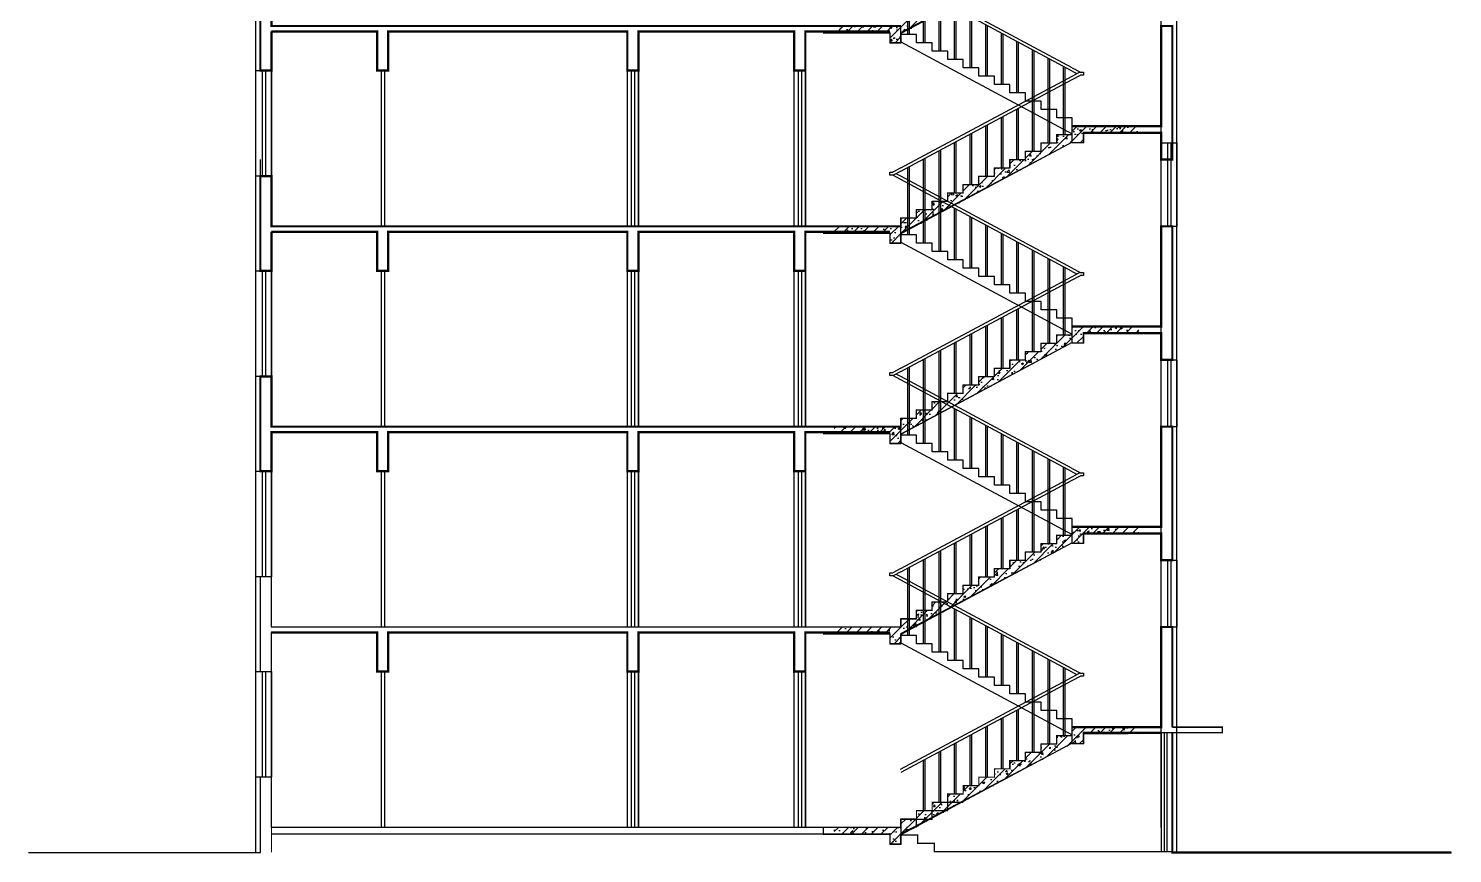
# Model space of a CAD drawing. Extents: x 39238 to 748440, y -374049 to 522939.
# Drawn here: x 600636 to 626244, y 220626 to 235451 of the extents above; entities that cross this region are included whole.
import ezdxf

# ---------------------------------------------------------------- set-up
doc = ezdxf.new("R2010")
doc.units = 0
doc.header["$LTSCALE"] = 1000
doc.header["$MEASUREMENT"] = 0
for name, color, linetype in [('PUB_HATCH', 8, 'Continuous'), ('S_E_STAIR', 4, 'Continuous'), ('S_STAIR', 2, 'Continuous')]:
    doc.layers.add(name, color=color, linetype=linetype)
pattern_1 = [(45, (613318.35, 175901.31), (-88.38835, 88.38835), []), (50, (613318.35, 175901.31), (358.6301, -31.376), [37.5, -412.5]), (355, (613318.35, 175901.3), (-69.3757, 376.096), [30, -330]), (100.4514, (613348.23, 175898.7), (289.2547, 344.7198), [31.87, -350.571]), (46.1842, (613318.35, 176001.3), (533.6205, -82.7595), [56.25, -618.75]), (96.6356, (613362.8, 175994.4), (467.3314, 487.059), [47.805, -525.8565]), (351.1842, (613318.35, 176001.3), (467.331, 487.0593), [45, -495]), (21, (613368.35, 175976.31), (298.4535, -201.3094), [37.5, -412.5]), (326, (613368.35, 175976.3), (121.6577, 362.575), [30, -330]), (71.4514, (613393.22, 175959.54), (420.1113, 161.2652), [31.87, -350.571]), (37.5, (613318.35, 175901.31), (6.07993, 166.44693), [0, -326, 0, -335, 0, -331.25]), (7.5, (613318.35, 175901.31), (131.53477, 197.20586), [0, -191, 0, -318.5, 0, -126.25]), (327.5, (613206.85, 175901.31), (266.91122, -11.27744), [0, -125, 0, -390, 0, -517.5]), (317.5, (613156.85, 175901.31), (291.5931, 50.0525), [0, -162.5, 0, -259, 0, -367.5])]

msp = doc.modelspace()

# ---------------------------------------------------------------- hatches: boundary and pattern name
at = {"layer": 'PUB_HATCH'}
h = msp.add_hatch(dxfattribs=at)
h.set_pattern_fill('钢筋混凝土', color=256, scale=50, style=0)
h.set_pattern_definition(pattern_1)
h.paths.add_polyline_path([(616326, 235496), (616326, 235646), (616606, 235646), (616606, 235796), (616886, 235796), (616886, 235946), (617166, 235946), (617166, 236096), (617446, 236096), (617446, 236246), (617726, 236246), (617726, 236396), (618006, 236396), (618006, 236546), (618286, 236546), (618286, 236696), (618566, 236696), (618566, 236846), (618846, 236846), (618846, 236996), (619126, 236996), (619126, 237146), (619406, 237146), (619406, 237176), (619406, 237010), (616326, 235360)])
h = msp.add_hatch(dxfattribs=at)
h.set_pattern_fill('钢筋混凝土', color=256, scale=50, style=0)
h.set_pattern_definition(pattern_1)
h.paths.add_polyline_path([(616326, 235496), (615126, 235496), (615126, 235376), (616126, 235376), (616126, 235196), (616326, 235196)])
h = msp.add_hatch(dxfattribs=at)
h.set_pattern_fill('钢筋混凝土', color=256, scale=50, style=0)
h.set_pattern_definition(pattern_1)
h.paths.add_polyline_path([(616326, 235496), (615126, 235496), (615126, 235376), (616126, 235376), (616126, 235196), (616326, 235196)])
h = msp.add_hatch(dxfattribs=at)
h.set_pattern_fill('钢筋混凝土', color=256, scale=50, style=0)
h.set_pattern_definition(pattern_1)
h.paths.add_polyline_path([(616326, 231896), (616326, 232046), (616606, 232046), (616606, 232196), (616886, 232196), (616886, 232346), (617166, 232346), (617166, 232496), (617446, 232496), (617446, 232646), (617726, 232646), (617726, 232796), (618006, 232796), (618006, 232946), (618286, 232946), (618286, 233096), (618566, 233096), (618566, 233246), (618846, 233246), (618846, 233396), (619126, 233396), (619126, 233546), (619406, 233546), (619406, 233576), (619406, 233410), (616326, 231760)])
h = msp.add_hatch(dxfattribs=at)
h.set_pattern_fill('钢筋混凝土', color=256, scale=50, style=0)
h.set_pattern_definition(pattern_1)
h.paths.add_polyline_path([(619406, 233696), (620606, 233696), (620606, 233576), (619606, 233576), (619606, 233396), (619406, 233396)])
h = msp.add_hatch(dxfattribs=at)
h.set_pattern_fill('钢筋混凝土', color=256, scale=50, style=0)
h.set_pattern_definition(pattern_1)
h.paths.add_polyline_path([(619406, 233696), (620606, 233696), (620606, 233576), (619606, 233576), (619606, 233396), (619406, 233396)])
h = msp.add_hatch(dxfattribs=at)
h.set_pattern_fill('钢筋混凝土', color=256, scale=50, style=0)
h.set_pattern_definition(pattern_1)
h.paths.add_polyline_path([(616326, 231896), (615126, 231896), (615126, 231776), (616126, 231776), (616126, 231596), (616326, 231596)])
h = msp.add_hatch(dxfattribs=at)
h.set_pattern_fill('钢筋混凝土', color=256, scale=50, style=0)
h.set_pattern_definition(pattern_1)
h.paths.add_polyline_path([(616326, 231896), (615126, 231896), (615126, 231776), (616126, 231776), (616126, 231596), (616326, 231596)])
h = msp.add_hatch(dxfattribs=at)
h.set_pattern_fill('钢筋混凝土', color=256, scale=50, style=0)
h.set_pattern_definition(pattern_1)
h.paths.add_polyline_path([(616326, 228296), (616326, 228446), (616606, 228446), (616606, 228596), (616886, 228596), (616886, 228746), (617166, 228746), (617166, 228896), (617446, 228896), (617446, 229046), (617726, 229046), (617726, 229196), (618006, 229196), (618006, 229346), (618286, 229346), (618286, 229496), (618566, 229496), (618566, 229646), (618846, 229646), (618846, 229796), (619126, 229796), (619126, 229946), (619406, 229946), (619406, 229976), (619406, 229810), (616326, 228160)])
h = msp.add_hatch(dxfattribs=at)
h.set_pattern_fill('钢筋混凝土', color=256, scale=50, style=0)
h.set_pattern_definition(pattern_1)
h.paths.add_polyline_path([(619406, 230096), (620606, 230096), (620606, 229976), (619606, 229976), (619606, 229796), (619406, 229796)])
h = msp.add_hatch(dxfattribs=at)
h.set_pattern_fill('钢筋混凝土', color=256, scale=50, style=0)
h.set_pattern_definition(pattern_1)
h.paths.add_polyline_path([(619406, 230096), (620606, 230096), (620606, 229976), (619606, 229976), (619606, 229796), (619406, 229796)])
h = msp.add_hatch(dxfattribs=at)
h.set_pattern_fill('钢筋混凝土', color=256, scale=50, style=0)
h.set_pattern_definition(pattern_1)
h.paths.add_polyline_path([(616326, 228296), (615126, 228296), (615126, 228176), (616126, 228176), (616126, 227996), (616326, 227996)])
h = msp.add_hatch(dxfattribs=at)
h.set_pattern_fill('钢筋混凝土', color=256, scale=50, style=0)
h.set_pattern_definition(pattern_1)
h.paths.add_polyline_path([(616326, 228296), (615126, 228296), (615126, 228176), (616126, 228176), (616126, 227996), (616326, 227996)])
h = msp.add_hatch(dxfattribs=at)
h.set_pattern_fill('钢筋混凝土', color=256, scale=50, style=0)
h.set_pattern_definition(pattern_1)
h.paths.add_polyline_path([(616326, 224696), (616326, 224846), (616606, 224846), (616606, 224996), (616886, 224996), (616886, 225146), (617166, 225146), (617166, 225296), (617446, 225296), (617446, 225446), (617726, 225446), (617726, 225596), (618006, 225596), (618006, 225746), (618286, 225746), (618286, 225896), (618566, 225896), (618566, 226046), (618846, 226046), (618846, 226196), (619126, 226196), (619126, 226346), (619406, 226346), (619406, 226376), (619406, 226210), (616326, 224560)])
h = msp.add_hatch(dxfattribs=at)
h.set_pattern_fill('钢筋混凝土', color=256, scale=50, style=0)
h.set_pattern_definition(pattern_1)
h.paths.add_polyline_path([(619406, 226496), (620606, 226496), (620606, 226376), (619606, 226376), (619606, 226196), (619406, 226196)])
h = msp.add_hatch(dxfattribs=at)
h.set_pattern_fill('钢筋混凝土', color=256, scale=50, style=0)
h.set_pattern_definition(pattern_1)
h.paths.add_polyline_path([(619406, 226496), (620606, 226496), (620606, 226376), (619606, 226376), (619606, 226196), (619406, 226196)])
h = msp.add_hatch(dxfattribs=at)
h.set_pattern_fill('钢筋混凝土', color=256, scale=50, style=0)
h.set_pattern_definition(pattern_1)
h.paths.add_polyline_path([(616326, 224696), (615126, 224696), (615126, 224576), (616126, 224576), (616126, 224396), (616326, 224396)])
h = msp.add_hatch(dxfattribs=at)
h.set_pattern_fill('钢筋混凝土', color=256, scale=50, style=0)
h.set_pattern_definition(pattern_1)
h.paths.add_polyline_path([(616326, 224696), (615126, 224696), (615126, 224576), (616126, 224576), (616126, 224396), (616326, 224396)])
h = msp.add_hatch(dxfattribs=at)
h.set_pattern_fill('钢筋混凝土', color=256, scale=50, style=0)
h.set_pattern_definition(pattern_1)
h.paths.add_polyline_path([(619406, 222896), (620606, 222896), (620606, 222776), (619606, 222776), (619606, 222596), (619406, 222596)])
h = msp.add_hatch(dxfattribs=at)
h.set_pattern_fill('钢筋混凝土', color=256, scale=50, style=0)
h.set_pattern_definition(pattern_1)
h.paths.add_polyline_path([(619406, 222896), (620606, 222896), (620606, 222776), (619606, 222776), (619606, 222596), (619406, 222596)])
h = msp.add_hatch(dxfattribs=at)
h.set_pattern_fill('钢筋混凝土', color=256, scale=50, style=0)
h.set_pattern_definition(pattern_1)
h.paths.add_polyline_path([(616326, 221096), (616326, 221246), (616606, 221246), (616606, 221396), (616886, 221396), (616886, 221546), (617166, 221546), (617166, 221696), (617446, 221696), (617446, 221846), (617726, 221846), (617726, 221996), (618006, 221996), (618006, 222146), (618286, 222146), (618286, 222296), (618566, 222296), (618566, 222446), (618846, 222446), (618846, 222596), (619126, 222596), (619126, 222746), (619406, 222746), (619406, 222776), (619406, 222610), (616326, 220960)])
h = msp.add_hatch(dxfattribs=at)
h.set_pattern_fill('钢筋混凝土', color=256, scale=50, style=0)
h.set_pattern_definition(pattern_1)
h.paths.add_polyline_path([(616326, 221096), (615126, 221096), (615126, 220976), (616126, 220976), (616126, 220796), (616326, 220796)])

# ---------------------------------------------------------------- linework, layer by layer
at = {"color": 4}
for p, q in [((621059, 222796), (621059, 220660)), ((621106, 222796), (621106, 220660))]:
    msp.add_line(p, q, dxfattribs=at)
at = {"color": 6}
for points in [[(621286, 220646), (621286, 245696)], [(604726, 220646), (604726, 242696)], [(621286, 220646), (621286, 242696)]]:
    msp.add_lwpolyline(points, dxfattribs=at)
for points, const_width in [([(619606, 237176), (619606, 236996), (619406, 236996), (619406, 237010), (616326, 235380), (616326, 235196), (616126, 235196), (616126, 235396)], 20), ([(605006, 235396), (605006, 234696), (604806, 234696), (604806, 236396), (605006, 236396), (605006, 235496), (611406, 235496), (616326, 235496)], 40), ([(616128, 235396), (614606, 235396), (614606, 234696), (614406, 234696), (614406, 235396), (611606, 235396), (611606, 234696), (611406, 234696), (611406, 235396), (607106, 235396), (607106, 234696), (606906, 234696), (606906, 235396), (605006, 235396)], 40), ([(619406, 233696), (621006, 233696), (621006, 235496), (621206, 235496), (621206, 233096), (621006, 233096), (621006, 233576), (619606, 233576)], 40), ([(619606, 233576), (619606, 233396), (619406, 233396), (619406, 233410), (616326, 231780), (616326, 231596), (616126, 231596), (616126, 231796)], 20), ([(619406, 233696), (619406, 233546), (619126, 233546), (619126, 233396), (618846, 233396), (618846, 233246), (618566, 233246), (618566, 233096), (618286, 233096), (618286, 232946), (618006, 232946), (618006, 232796), (617726, 232796), (617726, 232646), (617446, 232646), (617446, 232496), (617166, 232496), (617166, 232346), (616886, 232346), (616886, 232196), (616606, 232196), (616606, 232046), (616326, 232046), (616326, 231896)], 20), ([(605006, 231796), (605006, 231096), (604806, 231096), (604806, 232796), (605006, 232796), (605006, 231896), (611406, 231896), (616326, 231896)], 40), ([(616126, 231796), (614606, 231796), (614606, 231096), (614406, 231096), (614406, 231796), (611606, 231796), (611606, 231096), (611406, 231096), (611406, 231796), (607106, 231796), (607106, 231096), (606906, 231096), (606906, 231796), (605006, 231796)], 40), ([(621006, 222796), (622106, 222796), (622106, 222896), (621206, 222896)], 25), ([(626224, 220646), (621206, 220646), (621206, 222796)], 40), ([(616326, 221096), (616326, 220960), (616626, 220960), (616626, 220810), (616926, 220810), (616926, 220660), (621206, 220660)], 25), ([(616126, 220976), (605006, 220976)], 25)]:
    msp.add_lwpolyline(points, dxfattribs=dict(const_width=const_width))
for points in [[(621006, 233846), (621006, 237346)], [(604806, 234696), (604806, 236396)], [(605006, 231896), (605006, 235396)], [(611406, 231896), (611406, 235396)], [(611606, 231896), (611606, 235396)], [(614406, 231896), (614406, 235396)], [(614606, 231896), (614606, 235396)], [(621206, 233396), (621206, 235496)], [(621006, 229946), (621006, 233746)], [(604806, 231096), (604806, 233096)], [(605006, 228296), (605006, 231796)], [(611406, 228296), (611406, 231796)], [(611606, 228296), (611606, 231796)], [(614406, 228296), (614406, 231796)], [(614606, 228296), (614606, 231796)], [(621206, 229496), (621206, 231896)], [(621006, 226346), (621006, 229846)], [(604806, 227496), (604806, 229196)], [(605006, 224696), (605006, 228196)], [(611406, 224696), (611406, 228196)], [(611606, 224696), (611606, 228196)], [(614406, 224696), (614406, 228196)], [(614606, 224696), (614606, 228196)], [(621206, 225896), (621206, 228296)], [(621006, 223046), (621006, 226246)], [(604806, 223896), (604806, 225596)], [(605006, 221096), (605006, 224596)], [(611406, 221096), (611406, 224596)], [(611606, 221096), (611606, 224596)], [(614406, 221096), (614406, 224596)], [(614606, 221096), (614606, 224596)], [(621206, 222896), (621206, 224696)], [(621006, 221096), (621006, 222946)], [(621006, 221096), (621006, 222796)], [(621206, 220646), (621206, 222796)], [(604806, 220646), (604806, 221996)], [(600636, 220646), (604806, 220646)], [(621226, 220646), (626224, 220646)]]:
    msp.add_lwpolyline(points)
at = {"color": 4}
for points in [[(604726, 232796), (604726, 234696), (605006, 234696), (605006, 232796), (604726, 232796)], [(604836, 234696), (604836, 232796)], [(604896, 234696), (604896, 232796)], [(606976, 234696), (606976, 231896)], [(607036, 234696), (607036, 231896)], [(611406, 231896), (611406, 234696), (611606, 234696), (611606, 231896), (611406, 231896)], [(611476, 234696), (611476, 231896)], [(611536, 234696), (611536, 231896)], [(614406, 231896), (614406, 234696), (614606, 234696), (614606, 231896), (614406, 231896)], [(614476, 234696), (614476, 231896)], [(614536, 234696), (614536, 231896)], [(621006, 231896), (621006, 233396), (621286, 233396), (621286, 231896), (621006, 231896)], [(621116, 233396), (621116, 231896)], [(621176, 233396), (621176, 231896)], [(604726, 229196), (604726, 231096), (605006, 231096), (605006, 229196), (604726, 229196)], [(604836, 231096), (604836, 229196)], [(604896, 231096), (604896, 229196)], [(606976, 231096), (606976, 228296)], [(607036, 231096), (607036, 228296)], [(611406, 228296), (611406, 231096), (611606, 231096), (611606, 228296), (611406, 228296)], [(611476, 231096), (611476, 228296)], [(611536, 231096), (611536, 228296)], [(614406, 228296), (614406, 231096), (614606, 231096), (614606, 228296), (614406, 228296)], [(614476, 231096), (614476, 228296)], [(614536, 231096), (614536, 228296)], [(621006, 228296), (621006, 229496), (621286, 229496), (621286, 228296), (621006, 228296)], [(621116, 229496), (621116, 228296)], [(621176, 229496), (621176, 228296)], [(604726, 225596), (604726, 227496), (605006, 227496), (605006, 225596), (604726, 225596)], [(604836, 227496), (604836, 225596)], [(604896, 227496), (604896, 225596)], [(606976, 227496), (606976, 224696)], [(607036, 227496), (607036, 224696)], [(611406, 224696), (611406, 227496), (611606, 227496), (611606, 224696), (611406, 224696)], [(611476, 227496), (611476, 224696)], [(611536, 227496), (611536, 224696)], [(614406, 224696), (614406, 227496), (614606, 227496), (614606, 224696), (614406, 224696)], [(614476, 227496), (614476, 224696)], [(614536, 227496), (614536, 224696)], [(621006, 224696), (621006, 225896), (621286, 225896), (621286, 224696), (621006, 224696)], [(621116, 225896), (621116, 224696)], [(621176, 225896), (621176, 224696)], [(604726, 221996), (604726, 223896), (605006, 223896), (605006, 221996), (604726, 221996)], [(604836, 223896), (604836, 221996)], [(604896, 223896), (604896, 221996)], [(606976, 223896), (606976, 221096)], [(607036, 223896), (607036, 221096)], [(611406, 221096), (611406, 223896), (611606, 223896), (611606, 221096), (611406, 221096)], [(611476, 223896), (611476, 221096)], [(611536, 223896), (611536, 221096)], [(614406, 221096), (614406, 223896), (614606, 223896), (614606, 221096), (614406, 221096)], [(614476, 223896), (614476, 221096)], [(614536, 223896), (614536, 221096)], [(621006, 222796), (621006, 220660)]]:
    msp.add_lwpolyline(points, dxfattribs=at)
msp.add_lwpolyline([(605006, 228196, 40, 40, 0), (606906, 228196, 40, 40, 0), (606906, 227496, 40, 40, 0), (607106, 227496, 40, 40, 0), (607106, 228196, 40, 40, 0), (611406, 228196, 40, 40, 0), (611406, 227496, 40, 40, 0), (611606, 227496, 40, 40, 0), (611606, 228196, 40, 40, 0), (614406, 228196, 40, 40, 0), (614406, 227496, 40, 40, 0), (614606, 227496, 40, 40, 0), (614606, 228196, 40, 40, 0), (616126, 228196, 20, 20, 0), (616126, 227996, 20, 20, 0), (616326, 227996, 20, 20, 0), (616326, 228010, 20, 20, 0), (616326, 228160, 20, 20, 0), (619406, 229810, 20, 20, 0), (619406, 229796, 20, 20, 0), (619606, 229796, 20, 20, 0), (619606, 229976, 40, 40, 0), (621006, 229976, 40, 40, 0), (621006, 229496, 40, 40, 0), (621206, 229496, 40, 40, 0), (621206, 231896, 40, 40, 0), (621006, 231896, 40, 40, 0), (621006, 230096, 40, 40, 0), (619406, 230096, 20, 20, 0), (619406, 229946, 20, 20, 0), (619126, 229946, 20, 20, 0), (619126, 229796, 20, 20, 0), (618846, 229796, 20, 20, 0), (618846, 229646, 20, 20, 0), (618566, 229646, 20, 20, 0), (618566, 229496, 20, 20, 0), (618286, 229496, 20, 20, 0), (618286, 229346, 20, 20, 0), (618006, 229346, 20, 20, 0), (618006, 229196, 20, 20, 0), (617726, 229196, 20, 20, 0), (617726, 229046, 20, 20, 0), (617446, 229046, 20, 20, 0), (617446, 228896, 20, 20, 0), (617166, 228896, 20, 20, 0), (617166, 228746, 20, 20, 0), (616886, 228746, 20, 20, 0), (616886, 228596, 20, 20, 0), (616606, 228596, 20, 20, 0), (616606, 228446, 20, 20, 0), (616326, 228446, 20, 20, 0), (616326, 228296, 40, 40, 0), (611406, 228296, 40, 40, 0), (605006, 228296, 40, 40, 0), (605006, 229196, 40, 40, 0), (604806, 229196, 40, 40, 0), (604806, 227496, 40, 40, 0), (605006, 227496, 40, 40, 0)], format="xyseb", close=True)
for points in [[(616128, 224596, 40, 40, 0), (614606, 224596, 40, 40, 0), (614606, 223896, 40, 40, 0), (614406, 223896, 40, 40, 0), (614406, 224596, 40, 40, 0), (611606, 224596, 40, 40, 0), (611606, 223896, 40, 40, 0), (611406, 223896, 40, 40, 0), (611406, 224596, 40, 40, 0), (607106, 224596, 40, 40, 0), (607106, 223896, 40, 40, 0), (606906, 223896, 40, 40, 0), (606906, 224596, 40, 40, 0), (605006, 224596, 20, 20, 0), (605006, 223896, 20, 20, 0), (604806, 223896, 20, 20, 0), (604806, 225596, 20, 20, 0), (605006, 225596, 20, 20, 0), (605006, 224696, 20, 20, 0), (616326, 224696, 20, 20, 0), (616326, 224846, 20, 20, 0), (616606, 224846, 20, 20, 0), (616606, 224996, 20, 20, 0), (616886, 224996, 20, 20, 0), (616886, 225146, 20, 20, 0), (617166, 225146, 20, 20, 0), (617166, 225296, 20, 20, 0), (617446, 225296, 20, 20, 0), (617446, 225446, 20, 20, 0), (617726, 225446, 20, 20, 0), (617726, 225596, 20, 20, 0), (618006, 225596, 20, 20, 0), (618006, 225746, 20, 20, 0), (618286, 225746, 20, 20, 0), (618286, 225896, 20, 20, 0), (618566, 225896, 20, 20, 0), (618566, 226046, 20, 20, 0), (618846, 226046, 20, 20, 0), (618846, 226196, 20, 20, 0), (619126, 226196, 20, 20, 0), (619126, 226346, 20, 20, 0), (619406, 226346, 20, 20, 0), (619406, 226496, 40, 40, 0), (621006, 226496, 40, 40, 0), (621006, 228296, 40, 40, 0), (621206, 228296, 40, 40, 0), (621206, 225896, 40, 40, 0), (621006, 225896, 40, 40, 0), (621006, 226376, 40, 40, 0), (619606, 226376, 20, 20, 0), (619606, 226196, 20, 20, 0), (619406, 226196, 20, 20, 0), (619406, 226210, 20, 20, 0), (616326, 224580, 20, 20, 0), (616326, 224396, 20, 20, 0), (616126, 224396, 20, 20, 0), (616126, 224596, 0, 0, 0)], [(621206, 222896, 40, 40, 0), (621206, 224696, 40, 40, 0), (621006, 224696, 40, 40, 0), (621006, 222896, 40, 40, 0), (619406, 222896, 40, 40, 0), (619406, 222896, 20, 20, 0), (619406, 222746, 20, 20, 0), (619126, 222746, 20, 20, 0), (619126, 222596, 20, 20, 0), (618846, 222596, 20, 20, 0), (618846, 222446, 20, 20, 0), (618566, 222446, 20, 20, 0), (618566, 222296, 20, 20, 0), (618286, 222296, 20, 20, 0), (618286, 222146, 20, 20, 0), (618006, 222146, 20, 20, 0), (618006, 221996, 20, 20, 0), (617726, 221996, 20, 20, 0), (617726, 221846, 20, 20, 0), (617446, 221846, 20, 20, 0), (617446, 221696, 20, 20, 0), (617166, 221696, 20, 20, 0), (617166, 221546, 20, 20, 0), (616886, 221546, 20, 20, 0), (616886, 221396, 20, 20, 0), (616606, 221396, 20, 20, 0), (616606, 221246, 20, 20, 0), (616326, 221246, 20, 20, 0), (616326, 221096, 20, 20, 0), (605006, 221096, 20, 20, 0), (605006, 220649, 0, 0, 0)], [(616126, 220996, 20, 20, 0), (616126, 220796, 20, 20, 0), (616326, 220796, 20, 20, 0), (616326, 220980, 20, 20, 0), (619406, 222610, 20, 20, 0), (619406, 222596, 20, 20, 0), (619606, 222596, 20, 20, 0), (619606, 222796, 40, 40, 0), (619606, 222796, 40, 40, 0), (619606, 222796, 40, 40, 0), (619606, 222796, 40, 40, 0), (621006, 222796, 0, 0, 0)]]:
    msp.add_lwpolyline(points, format="xyseb")
at = {"layer": 'S_E_STAIR'}
for p, q in [((619406, 234746), (616326, 236396)), ((619406, 234686), (616326, 236336)), ((616451, 235346), (616451, 236269)), ((616481, 235346), (616481, 236253)), ((616731, 235196), (616731, 236119)), ((616761, 235196), (616761, 236103)), ((617011, 235046), (617011, 235969)), ((617041, 235046), (617041, 235953)), ((617291, 234896), (617291, 235819)), ((617321, 234896), (617321, 235803)), ((617571, 234746), (617571, 235669)), ((617601, 234746), (617601, 235653)), ((616326, 235346), (616326, 235496)), ((616606, 235346), (616326, 235346)), ((616606, 235196), (616606, 235346)), ((617851, 234596), (617851, 235519)), ((617881, 234596), (617881, 235503)), ((618131, 234446), (618131, 235369)), ((618161, 234446), (618161, 235353)), ((616326, 235210), (619406, 233560)), ((616886, 235196), (616606, 235196)), ((616886, 235046), (616886, 235196)), ((618411, 234296), (618411, 235219)), ((618441, 234296), (618441, 235203)), ((617166, 235046), (616886, 235046)), ((617166, 234896), (617166, 235046)), ((617446, 234896), (617166, 234896)), ((617446, 234746), (617446, 234896)), ((618691, 234146), (618691, 235069)), ((618721, 234146), (618721, 235053)), ((618971, 233996), (618971, 234919)), ((619001, 233996), (619001, 234903)), ((616326, 232946), (619406, 234596)), ((617726, 234746), (617446, 234746)), ((617726, 234596), (617726, 234746)), ((618006, 234596), (617726, 234596)), ((618006, 234446), (618006, 234596)), ((619251, 233846), (619251, 234769)), ((619281, 233846), (619281, 234753)), ((619406, 234746), (619552, 234668)), ((619406, 234686), (619490, 234641)), ((619406, 234596), (619539, 234668)), ((619406, 234536), (619552, 234615)), ((616326, 232886), (619406, 234536)), ((618286, 234446), (618006, 234446)), ((618286, 234296), (618286, 234446)), ((619001, 233396), (619001, 234319)), ((619251, 233546), (619251, 234453)), ((619281, 233546), (619281, 234469)), ((618566, 234296), (618286, 234296)), ((618566, 234146), (618566, 234296)), ((618846, 234146), (618566, 234146)), ((618691, 233246), (618691, 234153)), ((618721, 233246), (618721, 234169)), ((618846, 233996), (618846, 234146)), ((618971, 233396), (618971, 234303)), ((618131, 232946), (618131, 233853)), ((618161, 232946), (618161, 233869)), ((618411, 233096), (618411, 234003)), ((618441, 233096), (618441, 234019)), ((619126, 233996), (618846, 233996)), ((619126, 233846), (619126, 233996)), ((619406, 233846), (619126, 233846)), ((619406, 233696), (619406, 233846)), ((617571, 232646), (617571, 233553)), ((617601, 232646), (617601, 233569)), ((617851, 232796), (617851, 233703)), ((617881, 232796), (617881, 233719)), ((617291, 232496), (617291, 233403)), ((617321, 232496), (617321, 233419)), ((616731, 232196), (616731, 233103)), ((616761, 232196), (616761, 233119)), ((617011, 232346), (617011, 233253)), ((617041, 232346), (617041, 233269)), ((616326, 232946), (616179, 232868)), ((616326, 232736), (616179, 232815)), ((616326, 232886), (616187, 232815)), ((616326, 232796), (616240, 232842)), ((619406, 231146), (616326, 232796)), ((616451, 232046), (616451, 232953)), ((616481, 232046), (616481, 232969)), ((619406, 231086), (616326, 232736)), ((616451, 231746), (616451, 232669)), ((616481, 231746), (616481, 232653)), ((616731, 231596), (616731, 232519)), ((616761, 231596), (616761, 232503)), ((617011, 231446), (617011, 232369)), ((617041, 231446), (617041, 232353)), ((617291, 231296), (617291, 232219)), ((617321, 231296), (617321, 232203)), ((617571, 231146), (617571, 232069)), ((617601, 231146), (617601, 232053)), ((616326, 231746), (616326, 231896)), ((617851, 230996), (617851, 231919)), ((617881, 230996), (617881, 231903)), ((618131, 230846), (618131, 231769)), ((618161, 230846), (618161, 231753)), ((616606, 231746), (616326, 231746)), ((616326, 231610), (619406, 229960)), ((616606, 231596), (616606, 231746)), ((616886, 231596), (616606, 231596)), ((616886, 231446), (616886, 231596)), ((618411, 230696), (618411, 231619)), ((618441, 230696), (618441, 231603)), ((617166, 231446), (616886, 231446)), ((617166, 231296), (617166, 231446)), ((617446, 231296), (617166, 231296)), ((617446, 231146), (617446, 231296)), ((618691, 230546), (618691, 231469)), ((618721, 230546), (618721, 231453)), ((618971, 230396), (618971, 231319)), ((619001, 230396), (619001, 231303)), ((616326, 229346), (619406, 230996)), ((617726, 231146), (617446, 231146)), ((617726, 230996), (617726, 231146)), ((618006, 230996), (617726, 230996)), ((618006, 230846), (618006, 230996)), ((619251, 230246), (619251, 231169)), ((619281, 230246), (619281, 231153)), ((619406, 231146), (619552, 231068)), ((619406, 231086), (619490, 231041)), ((619406, 230996), (619539, 231068)), ((619406, 230936), (619552, 231015)), ((616326, 229286), (619406, 230936)), ((618286, 230846), (618006, 230846)), ((618286, 230696), (618286, 230846)), ((619251, 229946), (619251, 230853)), ((619281, 229946), (619281, 230869)), ((618566, 230696), (618286, 230696)), ((618566, 230546), (618566, 230696)), ((618846, 230546), (618566, 230546)), ((618691, 229646), (618691, 230553)), ((618721, 229646), (618721, 230569)), ((618846, 230396), (618846, 230546)), ((618971, 229796), (618971, 230703)), ((619001, 229796), (619001, 230719)), ((618131, 229346), (618131, 230253)), ((618161, 229346), (618161, 230269)), ((618411, 229496), (618411, 230403)), ((618441, 229496), (618441, 230419)), ((619126, 230396), (618846, 230396)), ((619126, 230246), (619126, 230396)), ((619406, 230246), (619126, 230246)), ((619406, 230096), (619406, 230246)), ((617601, 229046), (617601, 229969)), ((617851, 229196), (617851, 230103)), ((617881, 229196), (617881, 230119)), ((617291, 228896), (617291, 229803)), ((617321, 228896), (617321, 229819)), ((617571, 229046), (617571, 229953)), ((616731, 228596), (616731, 229503)), ((616761, 228596), (616761, 229519)), ((617011, 228746), (617011, 229653)), ((617041, 228746), (617041, 229669)), ((616326, 229346), (616179, 229268)), ((616326, 229136), (616179, 229215)), ((616326, 229286), (616187, 229215)), ((616326, 229196), (616240, 229242)), ((619406, 227546), (616326, 229196)), ((616451, 228446), (616451, 229353)), ((616481, 228446), (616481, 229369)), ((619406, 227486), (616326, 229136)), ((616451, 228146), (616451, 229069)), ((616481, 228146), (616481, 229053)), ((616731, 227996), (616731, 228919)), ((616761, 227996), (616761, 228903)), ((617011, 227846), (617011, 228769)), ((617041, 227846), (617041, 228753)), ((617291, 227696), (617291, 228619)), ((617321, 227696), (617321, 228603)), ((617571, 227546), (617571, 228469)), ((617601, 227546), (617601, 228453)), ((616326, 228146), (616326, 228296)), ((617851, 227396), (617851, 228319)), ((617881, 227396), (617881, 228303)), ((618131, 227246), (618131, 228169)), ((616606, 228146), (616326, 228146)), ((616326, 228010), (619406, 226360)), ((616606, 227996), (616606, 228146)), ((616886, 227996), (616606, 227996)), ((616886, 227846), (616886, 227996)), ((618161, 227246), (618161, 228153)), ((618411, 227096), (618411, 228019)), ((618441, 227096), (618441, 228003)), ((617166, 227846), (616886, 227846)), ((617166, 227696), (617166, 227846)), ((617446, 227696), (617166, 227696)), ((617446, 227546), (617446, 227696)), ((618691, 226946), (618691, 227869)), ((618721, 226946), (618721, 227853)), ((618971, 226796), (618971, 227719)), ((619001, 226796), (619001, 227703)), ((617726, 227546), (617446, 227546)), ((617726, 227396), (617726, 227546)), ((619251, 226646), (619251, 227569)), ((619281, 226646), (619281, 227553)), ((619406, 227546), (619552, 227468)), ((619406, 227486), (619490, 227441)), ((619406, 227396), (619539, 227468)), ((619406, 227336), (619552, 227415)), ((616326, 225746), (619406, 227396)), ((616326, 225686), (619406, 227336)), ((618006, 227396), (617726, 227396)), ((618006, 227246), (618006, 227396)), ((618286, 227246), (618006, 227246)), ((618286, 227096), (618286, 227246)), ((619251, 226346), (619251, 227253)), ((619281, 226346), (619281, 227269)), ((618566, 227096), (618286, 227096)), ((618566, 226946), (618566, 227096)), ((618846, 226946), (618566, 226946)), ((618691, 226046), (618691, 226953)), ((618721, 226046), (618721, 226969)), ((618846, 226796), (618846, 226946)), ((618971, 226196), (618971, 227103)), ((619001, 226196), (619001, 227119)), ((618131, 225746), (618131, 226653)), ((618161, 225746), (618161, 226669)), ((618411, 225896), (618411, 226803)), ((618441, 225896), (618441, 226819)), ((619126, 226796), (618846, 226796)), ((619126, 226646), (619126, 226796)), ((619406, 226646), (619126, 226646)), ((619406, 226496), (619406, 226646)), ((617851, 225596), (617851, 226503)), ((617881, 225596), (617881, 226519)), ((617291, 225296), (617291, 226203)), ((617321, 225296), (617321, 226219)), ((617571, 225446), (617571, 226353)), ((617601, 225446), (617601, 226369)), ((616731, 224996), (616731, 225903)), ((616761, 224996), (616761, 225919)), ((617011, 225146), (617011, 226053)), ((617041, 225146), (617041, 226069)), ((616326, 225746), (616179, 225668)), ((616326, 225536), (616179, 225615)), ((616326, 225686), (616187, 225615)), ((616326, 225596), (616240, 225642)), ((616451, 224846), (616451, 225753)), ((616481, 224846), (616481, 225769)), ((619406, 223946), (616326, 225596)), ((619406, 223886), (616326, 225536)), ((616451, 224546), (616451, 225469)), ((616481, 224546), (616481, 225453)), ((616731, 224396), (616731, 225319)), ((616761, 224396), (616761, 225303)), ((617011, 224246), (617011, 225169)), ((617041, 224246), (617041, 225153)), ((617291, 224096), (617291, 225019)), ((617321, 224096), (617321, 225003)), ((617571, 223946), (617571, 224869)), ((617601, 223946), (617601, 224853)), ((617851, 223796), (617851, 224719)), ((617881, 223796), (617881, 224703)), ((616606, 224546), (616326, 224546)), ((616326, 224410), (619406, 222760)), ((616606, 224396), (616606, 224546)), ((616886, 224396), (616606, 224396)), ((616886, 224246), (616886, 224396)), ((618131, 223646), (618131, 224569)), ((618161, 223646), (618161, 224553)), ((618411, 223496), (618411, 224419)), ((618441, 223496), (618441, 224403)), ((617166, 224246), (616886, 224246)), ((617166, 224096), (617166, 224246)), ((617446, 224096), (617166, 224096)), ((617446, 223946), (617446, 224096)), ((618691, 223346), (618691, 224269)), ((618721, 223346), (618721, 224253)), ((618971, 223196), (618971, 224119)), ((619001, 223196), (619001, 224103)), ((617726, 223946), (617446, 223946)), ((617726, 223796), (617726, 223946)), ((619251, 223046), (619251, 223969)), ((619281, 223046), (619281, 223953)), ((619406, 223946), (619552, 223868)), ((619406, 223886), (619490, 223841)), ((619406, 223796), (619539, 223868)), ((619406, 223736), (619552, 223815)), ((616319, 222143), (619406, 223796)), ((616332, 222090), (619406, 223736)), ((618006, 223796), (617726, 223796)), ((618006, 223646), (618006, 223796)), ((618286, 223646), (618006, 223646)), ((618286, 223496), (618286, 223646)), ((619251, 222746), (619251, 223653)), ((619281, 222746), (619281, 223669)), ((618566, 223496), (618286, 223496)), ((618566, 223346), (618566, 223496)), ((618846, 223346), (618566, 223346)), ((618691, 222446), (618691, 223353)), ((618721, 222446), (618721, 223369)), ((618846, 223196), (618846, 223346)), ((618971, 222596), (618971, 223503)), ((619001, 222596), (619001, 223519)), ((618131, 222146), (618131, 223053)), ((618161, 222146), (618161, 223069)), ((618411, 222296), (618411, 223203)), ((618441, 222296), (618441, 223219)), ((619126, 223196), (618846, 223196)), ((619126, 223046), (619126, 223196)), ((619406, 223046), (619126, 223046)), ((619406, 222896), (619406, 223046)), ((617851, 221996), (617851, 222903)), ((617881, 221996), (617881, 222919)), ((617291, 221696), (617291, 222603)), ((617321, 221696), (617321, 222619)), ((617571, 221846), (617571, 222753)), ((617601, 221846), (617601, 222769)), ((616731, 221396), (616731, 222303)), ((616761, 221396), (616761, 222319)), ((617011, 221546), (617011, 222453)), ((617041, 221546), (617041, 222469))]:
    msp.add_line(p, q, dxfattribs=at)
for points in [[(619539, 234668), (619606, 234668), (619606, 234615), (619552, 234615)], [(616187, 232815), (616126, 232815), (616126, 232868), (616179, 232868)], [(619539, 231068), (619606, 231068), (619606, 231015), (619552, 231015)], [(616187, 229215), (616126, 229215), (616126, 229268), (616179, 229268)], [(619539, 227468), (619606, 227468), (619606, 227415), (619552, 227415)], [(616187, 225615), (616126, 225615), (616126, 225668), (616179, 225668)], [(619539, 223868), (619606, 223868), (619606, 223815), (619552, 223815)]]:
    msp.add_lwpolyline(points, dxfattribs=at)
at = {"layer": 'S_STAIR'}
for p, q in [((619406, 237010), (616326, 235360)), ((605006, 235396), (606906, 235396)), ((607106, 235396), (611406, 235396)), ((611606, 235396), (614406, 235396)), ((614926, 235376), (616126, 235376)), ((614926, 235376), (616126, 235376)), ((616126, 235376), (616126, 235196)), ((616126, 235376), (616126, 235196)), ((616326, 235196), (616326, 235496)), ((616326, 235196), (616326, 235360)), ((616126, 235196), (616326, 235196)), ((616126, 235196), (616326, 235196)), ((619126, 233396), (619126, 233546)), ((619126, 233546), (619406, 233546)), ((619406, 233546), (619406, 233696)), ((619406, 233696), (620406, 233696)), ((619406, 233696), (620406, 233696)), ((619406, 233396), (619406, 233696)), ((620406, 233576), (619606, 233576)), ((619606, 233576), (619606, 233396)), ((620406, 233576), (619606, 233576)), ((619606, 233576), (619606, 233396)), ((619406, 233410), (616326, 231760)), ((618846, 233246), (618846, 233396)), ((618846, 233396), (619126, 233396)), ((619406, 233396), (619406, 233410)), ((619606, 233396), (619406, 233396)), ((619606, 233396), (619406, 233396)), ((618286, 232946), (618286, 233096)), ((618286, 233096), (618566, 233096)), ((618566, 233096), (618566, 233246)), ((618566, 233246), (618846, 233246)), ((617726, 232646), (617726, 232796)), ((617726, 232796), (618006, 232796)), ((618006, 232796), (618006, 232946)), ((618006, 232946), (618286, 232946)), ((617446, 232496), (617446, 232646)), ((617446, 232646), (617726, 232646)), ((616886, 232196), (616886, 232346)), ((616886, 232346), (617166, 232346)), ((617166, 232346), (617166, 232496)), ((617166, 232496), (617446, 232496)), ((616326, 231896), (616326, 232046)), ((616326, 232046), (616606, 232046)), ((616606, 232046), (616606, 232196)), ((616606, 232196), (616886, 232196)), ((605006, 231796), (606906, 231796)), ((607106, 231796), (611406, 231796)), ((611606, 231796), (614406, 231796)), ((616326, 231896), (614926, 231896)), ((616326, 231896), (614926, 231896)), ((614926, 231776), (616126, 231776)), ((614926, 231776), (616126, 231776)), ((616126, 231776), (616126, 231596)), ((616126, 231776), (616126, 231596)), ((616326, 231596), (616326, 231896)), ((616326, 231596), (616326, 231760)), ((616126, 231596), (616326, 231596)), ((616126, 231596), (616326, 231596)), ((619406, 229946), (619406, 230096)), ((619406, 230096), (620406, 230096)), ((619406, 230096), (620406, 230096)), ((619406, 229796), (619406, 230096)), ((620406, 229976), (619606, 229976)), ((619606, 229976), (619606, 229796)), ((620406, 229976), (619606, 229976)), ((619606, 229976), (619606, 229796)), ((619406, 229810), (616326, 228160)), ((618846, 229646), (618846, 229796)), ((618846, 229796), (619126, 229796)), ((619126, 229796), (619126, 229946)), ((619126, 229946), (619406, 229946)), ((619406, 229796), (619406, 229810)), ((619606, 229796), (619406, 229796)), ((619606, 229796), (619406, 229796)), ((618286, 229346), (618286, 229496)), ((618286, 229496), (618566, 229496)), ((618566, 229496), (618566, 229646)), ((618566, 229646), (618846, 229646)), ((617726, 229046), (617726, 229196)), ((617726, 229196), (618006, 229196)), ((618006, 229196), (618006, 229346)), ((618006, 229346), (618286, 229346)), ((617446, 228896), (617446, 229046)), ((617446, 229046), (617726, 229046)), ((616886, 228596), (616886, 228746)), ((616886, 228746), (617166, 228746)), ((617166, 228746), (617166, 228896)), ((617166, 228896), (617446, 228896)), ((616326, 228296), (616326, 228446)), ((616326, 228446), (616606, 228446)), ((616606, 228446), (616606, 228596)), ((616606, 228596), (616886, 228596)), ((605006, 228196), (606906, 228196)), ((607106, 228196), (611406, 228196)), ((611606, 228196), (614406, 228196)), ((616326, 228296), (614926, 228296)), ((616326, 228296), (614926, 228296)), ((614926, 228176), (616126, 228176)), ((614926, 228176), (616126, 228176)), ((616126, 228176), (616126, 227996)), ((616126, 228176), (616126, 227996)), ((616326, 227996), (616326, 228296)), ((616126, 227996), (616326, 227996)), ((616126, 227996), (616326, 227996)), ((616326, 227996), (616326, 228160)), ((619406, 226496), (621006, 226496)), ((619406, 226346), (619406, 226496)), ((619406, 226496), (620406, 226496)), ((619406, 226496), (620406, 226496)), ((619406, 226196), (619406, 226496)), ((620406, 226376), (619606, 226376)), ((619606, 226376), (619606, 226196)), ((620406, 226376), (619606, 226376)), ((619606, 226376), (619606, 226196)), ((619406, 226210), (616326, 224560)), ((618846, 226046), (618846, 226196)), ((618846, 226196), (619126, 226196)), ((619126, 226196), (619126, 226346)), ((619126, 226346), (619406, 226346)), ((619406, 226196), (619406, 226210)), ((619606, 226196), (619406, 226196)), ((619606, 226196), (619406, 226196)), ((618286, 225746), (618286, 225896)), ((618286, 225896), (618566, 225896)), ((618566, 225896), (618566, 226046)), ((618566, 226046), (618846, 226046)), ((618006, 225596), (618006, 225746)), ((618006, 225746), (618286, 225746)), ((617446, 225296), (617446, 225446)), ((617446, 225446), (617726, 225446)), ((617726, 225446), (617726, 225596)), ((617726, 225596), (618006, 225596)), ((616886, 224996), (616886, 225146)), ((616886, 225146), (617166, 225146)), ((617166, 225146), (617166, 225296)), ((617166, 225296), (617446, 225296)), ((616326, 224696), (616326, 224846)), ((616326, 224846), (616606, 224846)), ((616606, 224846), (616606, 224996)), ((616606, 224996), (616886, 224996)), ((605006, 224596), (606906, 224596)), ((607106, 224596), (611406, 224596)), ((611606, 224596), (614406, 224596)), ((616326, 224696), (614926, 224696)), ((616326, 224696), (614926, 224696)), ((614926, 224576), (616126, 224576)), ((614926, 224576), (616126, 224576)), ((616126, 224576), (616126, 224396)), ((616126, 224576), (616126, 224396)), ((616126, 224396), (616326, 224396)), ((616126, 224396), (616326, 224396)), ((616326, 224396), (616326, 224560)), ((619406, 222896), (621006, 222896)), ((619406, 222746), (619406, 222896)), ((619406, 222896), (620406, 222896)), ((619406, 222896), (620406, 222896)), ((619406, 222596), (619406, 222896)), ((621006, 222796), (619606, 222796)), ((619406, 222610), (616326, 220960)), ((618846, 222446), (618846, 222596)), ((618846, 222596), (619126, 222596)), ((619126, 222596), (619126, 222746)), ((619126, 222746), (619406, 222746)), ((619406, 222596), (619406, 222610)), ((619606, 222596), (619406, 222596)), ((619606, 222596), (619406, 222596)), ((620406, 222776), (619606, 222776)), ((619606, 222776), (619606, 222596)), ((620406, 222776), (619606, 222776)), ((619606, 222776), (619606, 222596)), ((618286, 222146), (618286, 222296)), ((618286, 222296), (618566, 222296)), ((618566, 222296), (618566, 222446)), ((618566, 222446), (618846, 222446)), ((617166, 221396), (617166, 221546)), ((617166, 221546), (617446, 221546)), ((616886, 221246), (616886, 221396)), ((616886, 221396), (617166, 221396)), ((616326, 221096), (614926, 221096)), ((614926, 221096), (614926, 220976)), ((616326, 221096), (616326, 221246)), ((616326, 221246), (616606, 221246)), ((616606, 221096), (616606, 221246)), ((616606, 221246), (616886, 221246)), ((614926, 220976), (616126, 220976)), ((616126, 220976), (616126, 220796)), ((616126, 220796), (616326, 220796)), ((616326, 220796), (616326, 220960))]:
    msp.add_line(p, q, dxfattribs=at)

doc.saveas('drawing.dxf')
